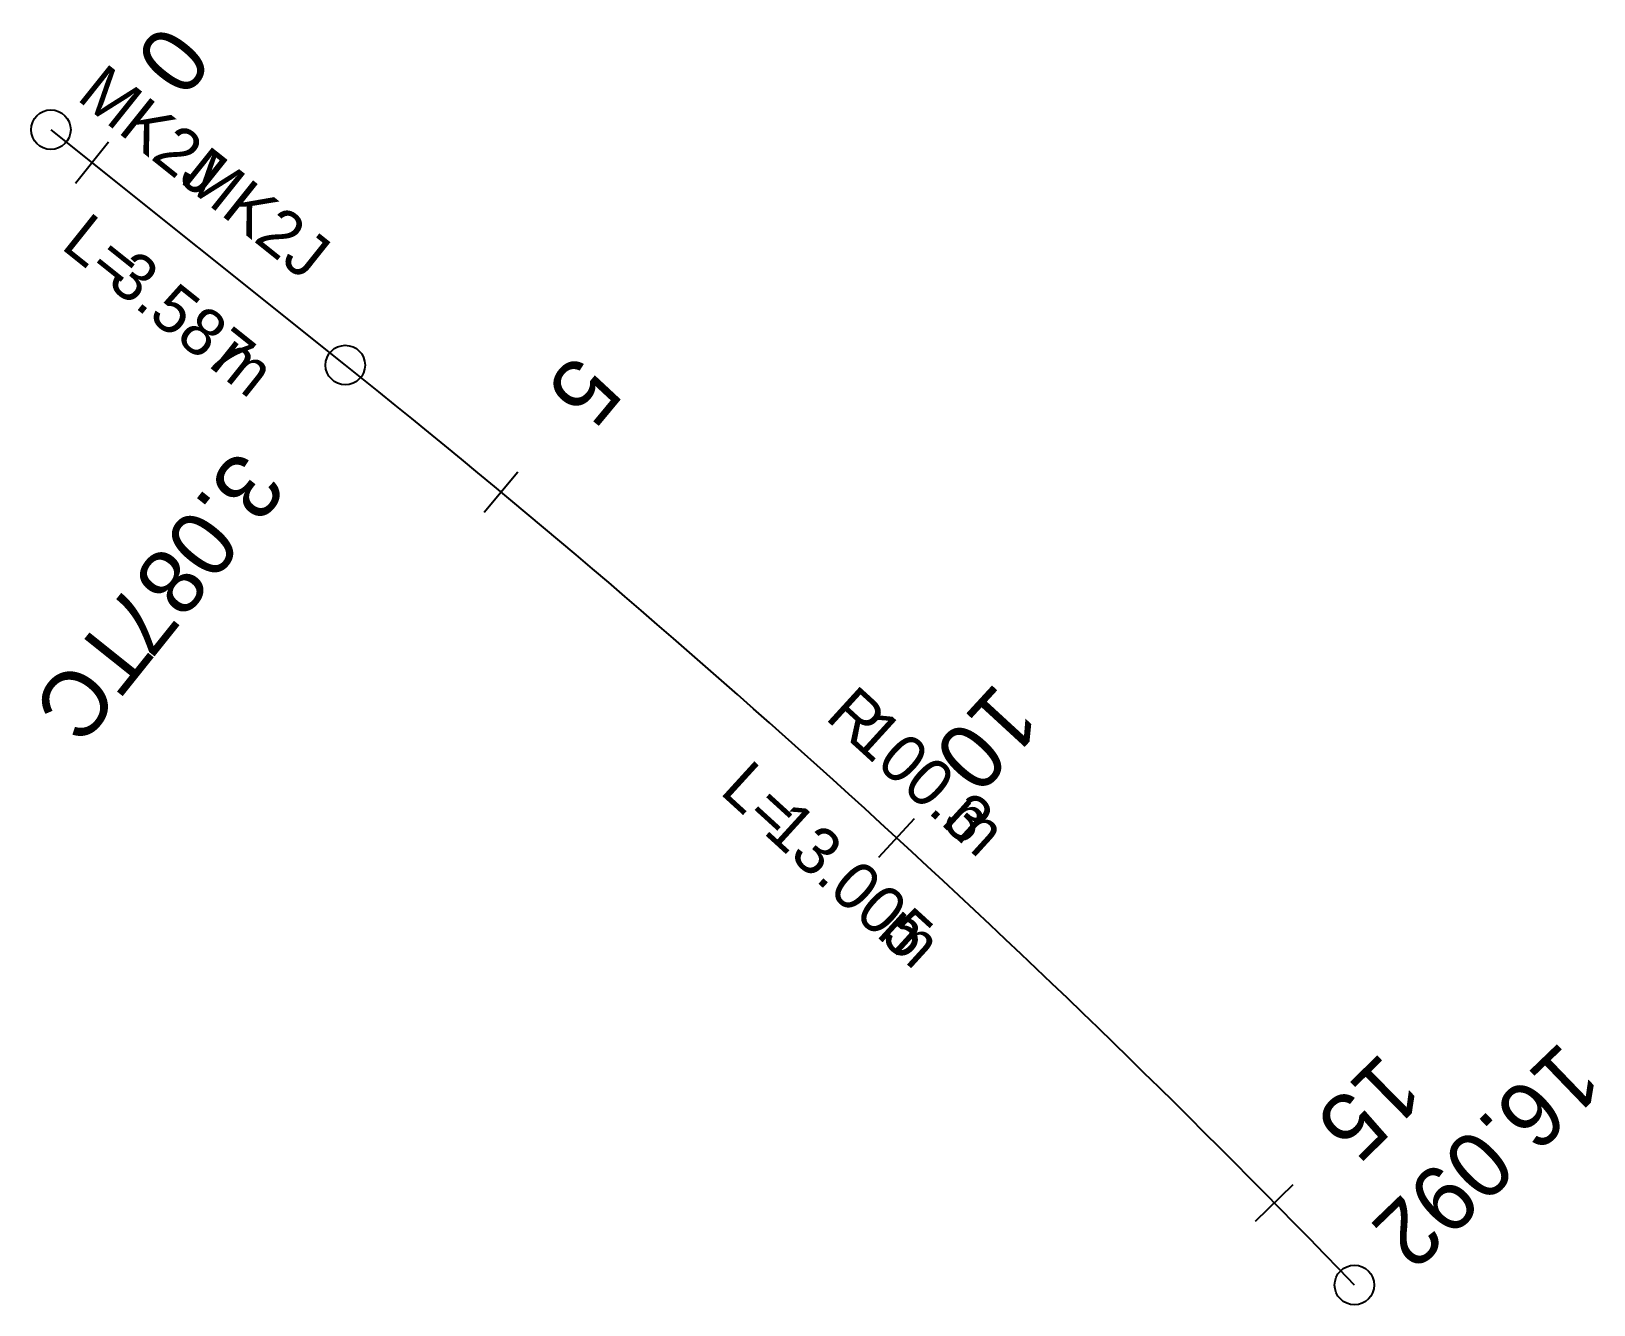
# Model space of a CAD drawing. Extents: x 268489.1 to 268504, y 5769941.1 to 5769953.2.
import ezdxf

# ---------------------------------------------------------------- set-up
doc = ezdxf.new("R2010")
doc.units = 0
for name, color, linetype in [('COMPONENT_BARRIER_CONCRETE', 7, 'Continuous'), ('Default', 7, 'Continuous'), ('GEOM_HA_ROAD_SYM_CH_MINOR', 7, 'Continuous'), ('GEOM_HA_ROAD_SYM_TANGENT', 7, 'Continuous'), ('GEOM_HA_ROAD_TEXT_ALIGN_NAME', 7, 'Continuous'), ('GEOM_HA_ROAD_TEXT_LINE_BEARING', 7, 'Continuous'), ('GEOM_HA_ROAD_TEXT_LINE_LENGTH', 7, 'Continuous'), ('GEOM_HA_ROAD_TEXT_RADIUS_LENGTH', 7, 'Continuous'), ('GEOM_VA_PROFILE PROJECTION', 7, 'Continuous'), ('TEMPLATE_CONTROL_TRACKING', 7, 'Continuous'), ('verge', 7, 'Continuous')]:
    doc.layers.add(name, color=color, linetype=linetype)

msp = doc.modelspace()

# ---------------------------------------------------------------- linework, layer by layer
at = {"layer": 'Default'}
msp.add_arc((268429.449, 5769871.689), 100.3, 43.92761, 51.35655, dxfattribs=at)
at = {"layer": 'GEOM_HA_ROAD_SYM_TANGENT'}
for p, q in [((268489.516, 5769951.76), (268489.828, 5769952.151)), ((268493.406, 5769948.627), (268493.725, 5769949.011)), ((268497.16, 5769945.344), (268497.499, 5769945.712)), ((268500.746, 5769941.879), (268501.103, 5769942.23))]:
    msp.add_line(p, q, dxfattribs=at)
at = {"layer": 'GEOM_HA_ROAD_TEXT_LINE_BEARING'}
for centre in [(268489.281, 5769952.268), (268492.083, 5769950.028), (268501.687, 5769941.272)]:
    msp.add_circle(centre, 0.188, dxfattribs=at)
at = {"layer": 'TEMPLATE_CONTROL_TRACKING'}
msp.add_line((268489.281, 5769952.268), (268492.083, 5769950.028), dxfattribs=at)
msp.add_arc((268429.449, 5769871.689), 100.3, 43.92761, 51.35655, dxfattribs=at)

# ---------------------------------------------------------------- texts
at = {"layer": 'COMPONENT_BARRIER_CONCRETE'}
msp.add_text('MK2J', height=0.45, rotation=321.3565, dxfattribs=at).set_placement((268489.515, 5769952.561))
at = {"layer": 'GEOM_HA_ROAD_SYM_CH_MINOR'}
for s, p in [('L=', (268489.365, 5769951.145)), ('3.587', (268489.803, 5769950.795)), ('m', (268490.781, 5769950.013))]:
    msp.add_text(s, height=0.45, rotation=321.3565, dxfattribs=at).set_placement(p)
at = {"layer": 'GEOM_HA_ROAD_TEXT_ALIGN_NAME'}
for s, p in [('L=', (268495.636, 5769945.957)), ('13.005', (268496.051, 5769945.579)), ('m', (268497.127, 5769944.598))]:
    msp.add_text(s, height=0.45, rotation=317.6421, dxfattribs=at).set_placement(p)
at = {"layer": 'GEOM_HA_ROAD_TEXT_LINE_LENGTH'}
for s, p in [('3.087', (268491.059, 5769949.246)), ('TC', (268489.783, 5769947.651))]:
    msp.add_text(s, height=0.625, rotation=231.3565, dxfattribs=at).set_placement(p)
at = {"layer": 'GEOM_HA_ROAD_TEXT_RADIUS_LENGTH'}
for s, p in [('R', (268496.639, 5769946.666)), ('100.3', (268496.873, 5769946.453)), ('m', (268497.741, 5769945.662))]:
    msp.add_text(s, height=0.45, rotation=317.6421, dxfattribs=at).set_placement(p)
at = {"layer": 'GEOM_VA_PROFILE PROJECTION'}
for s, rotation, p in [('0', 231.3565, (268490.348, 5769953.302)), ('5', 230.264, (268494.268, 5769950.153)), ('10', 227.4078, (268498.281, 5769947.025)), ('15', 224.5516, (268501.949, 5769943.502)), ('16.092', 223.9276, (268503.66, 5769943.607))]:
    msp.add_text(s, height=0.625, rotation=rotation, dxfattribs=at).set_placement(p)
at = {"layer": 'verge'}
msp.add_text('MK2J', height=0.45, rotation=321.3565, dxfattribs=at).set_placement((268490.494, 5769951.778))

doc.saveas('drawing.dxf')
